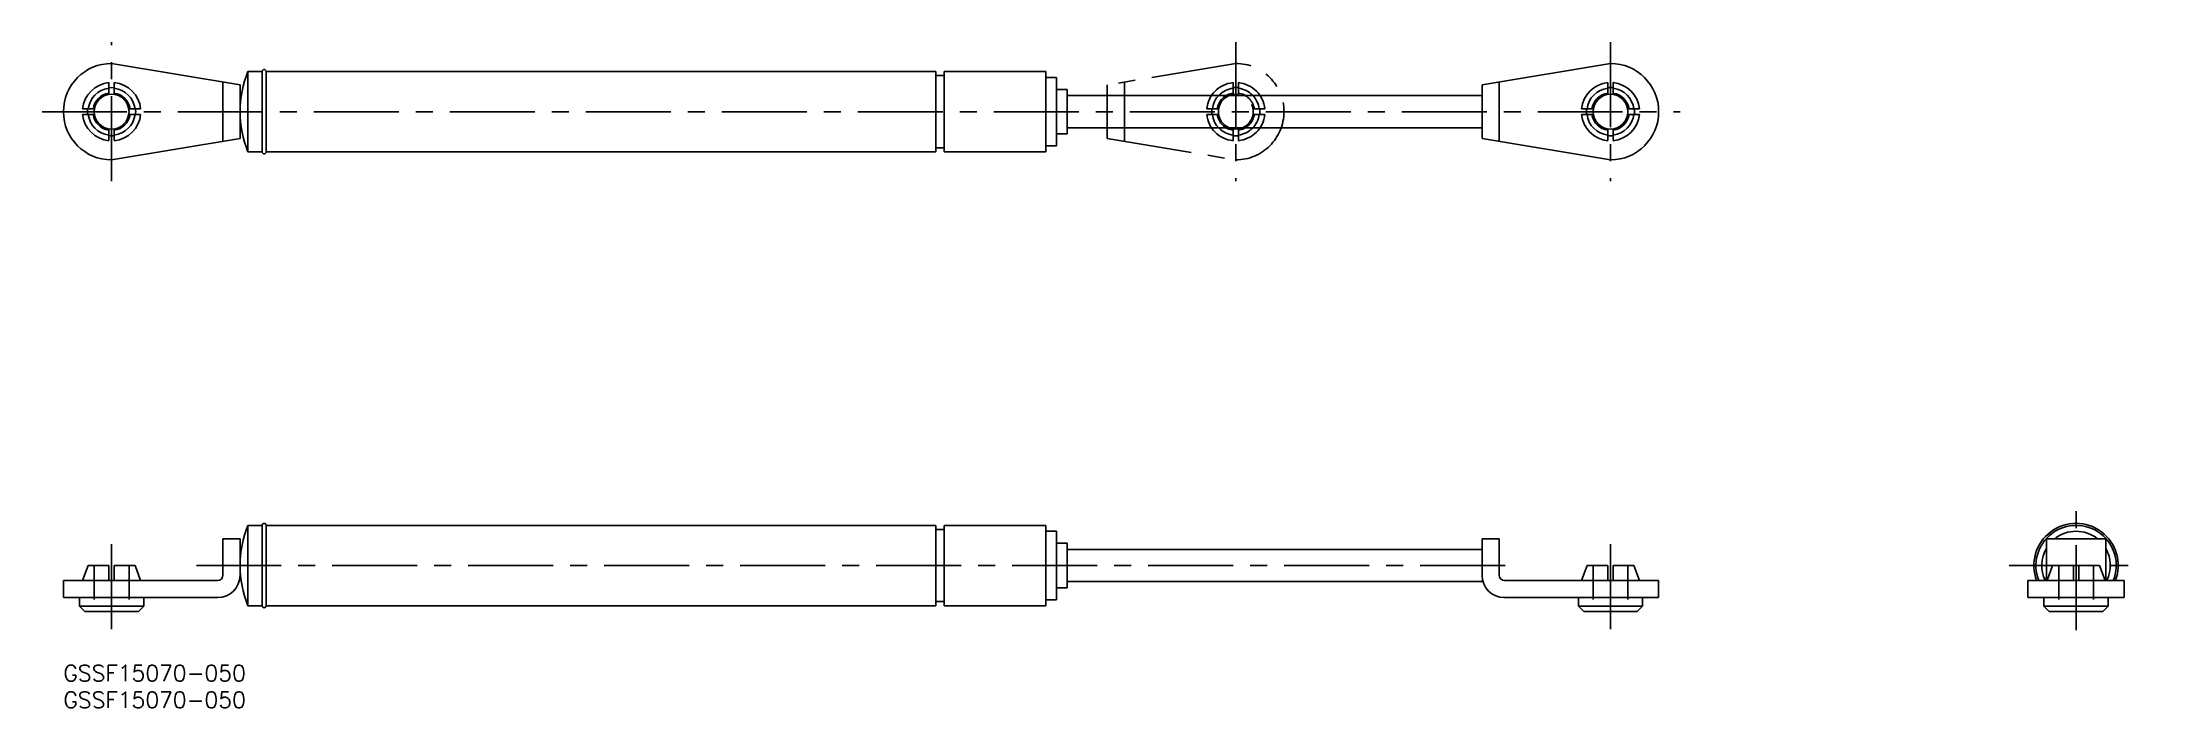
# Model space of a CAD drawing. Extents: x -4 to 388, y -8 to 116.
import ezdxf

# ---------------------------------------------------------------- set-up
doc = ezdxf.new("R2010")
doc.units = 0
doc.header["$LTSCALE"] = 0.5
for name, pattern in [('CENTER', [50.8, 31.75, -6.35, 6.35, -6.35]), ('DASHED', [19.05, 12.7, -6.35]), ('PHANTOM', [63.5, 31.75, -6.35, 6.35, -6.35, 6.35, -6.35])]:
    doc.linetypes.add(name, pattern=pattern)
for name, color, linetype in [('MSM_CENTER', 1, 'CENTER'), ('MSM_CONTINUOUS', 7, 'CONTINUOUS'), ('MSM_DASHED', 4, 'DASHED'), ('MSM_IMAGINARY', 6, 'PHANTOM'), ('MSM_PART_NUMBER', 7, 'CONTINUOUS')]:
    doc.layers.add(name, color=color, linetype=linetype)
doc.styles.get("Standard").update_dxf_attribs({"font": 'txt.shx', "height": 3, "bigfont": 'bigfont.shx'})

# ---------------------------------------------------------------- blocks, each defined once
blk = doc.blocks.new('*U22')
at = {"layer": 'MSM_PART_NUMBER'}
blk.add_text('GSSF15070-050', height=3, dxfattribs=at).set_placement((0, -3))
blk = doc.blocks.new('*U23')
at = {"layer": 'MSM_PART_NUMBER'}
blk.add_text('GSSF15070-050', height=3, dxfattribs=at).set_placement((0, -8))

msp = doc.modelspace()

# ---------------------------------------------------------------- linework, layer by layer
at = {"layer": 'MSM_CENTER'}
for p, q in [((9, 90.35), (9, 116.35)), ((219, 116.35), (219, 90.35)), ((289, 116.35), (289, 90.35)), ((-4, 103.35), (302, 103.35)), ((375.98, 6.5), (375.98, 29.98)), ((9, 22.6), (9, 6)), ((289, 22.6), (289, 6)), ((24.83, 18.6), (272.25, 18.6)), ((363.48, 18.6), (388.48, 18.6))]:
    msp.add_line(p, q, dxfattribs=at)
at = {"layer": 'MSM_CONTINUOUS'}
for p, q in [((9, 112.35), (33, 108.35)), ((37.12, 110.85), (34.46, 110.85)), ((34.46, 95.85), (34.46, 110.85)), ((37.12, 95.85), (37.12, 110.85)), ((37.88, 95.85), (37.88, 110.85)), ((163, 110.85), (37.88, 110.85)), ((163, 95.85), (163, 110.85)), ((164.5, 110.1), (163, 110.1)), ((183.5, 110.85), (164.5, 110.85)), ((164.5, 95.85), (164.5, 110.85)), ((183.5, 95.85), (183.5, 110.85)), ((289, 112.35), (265, 108.35)), ((8.5, 108.77), (8.5, 106.56)), ((8.5, 107.83), (9, 107.85)), ((9, 107.85), (9.5, 107.83)), ((9.5, 108.77), (9.5, 106.56)), ((29.8, 97.82), (29.8, 108.89)), ((33, 98.35), (33, 108.35)), ((185.5, 109.75), (183.5, 109.75)), ((185.5, 96.95), (185.5, 109.75)), ((187.5, 107.5), (185.5, 107.5)), ((187.5, 99.2), (187.5, 107.5)), ((265, 106.35), (187.5, 106.35)), ((265, 98.35), (265, 108.35)), ((268.2, 97.82), (268.2, 108.89)), ((288.5, 108.77), (288.5, 106.56)), ((289.5, 108.77), (289.5, 106.56)), ((3.58, 103.85), (5.79, 103.85)), ((3.58, 102.85), (5.79, 102.85)), ((14.42, 103.85), (12.21, 103.85)), ((14.42, 102.85), (12.21, 102.85)), ((283.58, 103.85), (285.79, 103.85)), ((283.58, 102.85), (285.79, 102.85)), ((294.42, 103.85), (292.21, 103.85)), ((294.42, 102.85), (292.21, 102.85)), ((8.5, 97.94), (8.5, 100.14)), ((9, 94.35), (33, 98.35)), ((9.5, 97.94), (9.5, 100.14)), ((185.5, 99.2), (187.5, 99.2)), ((187.5, 100.35), (265, 100.35)), ((265, 98.35), (289, 94.35)), ((288.5, 97.94), (288.5, 100.14)), ((289.5, 97.94), (289.5, 100.14)), ((34.46, 95.85), (37.12, 95.85)), ((37.88, 95.85), (163, 95.85)), ((163, 96.6), (164.5, 96.6)), ((164.5, 95.85), (183.5, 95.85)), ((183.5, 96.95), (185.5, 96.95)), ((29.8, 23.6), (29.8, 16.8)), ((29.8, 23.6), (33, 23.6)), ((33, 16.8), (33, 23.6)), ((37.12, 26.1), (34.46, 26.1)), ((34.46, 11.1), (34.46, 26.1)), ((37.12, 11.1), (37.12, 26.1)), ((163, 26.1), (37.88, 26.1)), ((37.88, 11.1), (37.88, 26.1)), ((163, 11.1), (163, 26.1)), ((164.5, 25.35), (163, 25.35)), ((183.5, 26.1), (164.5, 26.1)), ((164.5, 11.1), (164.5, 26.1)), ((183.5, 11.1), (183.5, 26.1)), ((185.5, 25), (183.5, 25)), ((185.5, 12.2), (185.5, 25)), ((265, 16.8), (265, 23.6)), ((265, 23.6), (268.2, 23.6)), ((268.2, 16.8), (268.2, 23.6)), ((370.44, 23.6), (381.51, 23.6)), ((370.44, 16.8), (370.44, 23.6)), ((381.51, 23.6), (381.51, 16.8)), ((187.5, 22.75), (185.5, 22.75)), ((187.5, 14.45), (187.5, 22.75)), ((265, 21.6), (187.5, 21.6)), ((0, 15.8), (0, 12.6)), ((28.8, 15.8), (0, 15.8)), ((4.63, 18.6), (3.58, 15.8)), ((4.63, 18.6), (8.5, 18.6)), ((8.5, 18.6), (8.5, 15.8)), ((9.5, 18.6), (13.37, 18.6)), ((9.5, 18.6), (9.5, 15.8)), ((13.37, 18.6), (14.42, 15.8)), ((298, 15.8), (269.2, 15.8)), ((284.63, 18.6), (283.58, 15.8)), ((284.63, 18.6), (288.5, 18.6)), ((288.5, 18.6), (288.5, 15.8)), ((289.5, 18.6), (293.37, 18.6)), ((289.5, 18.6), (289.5, 15.8)), ((293.37, 18.6), (294.42, 15.8)), ((298, 12.6), (298, 15.8)), ((366.98, 12.6), (366.98, 15.8)), ((384.98, 15.8), (366.98, 15.8)), ((371.6, 18.6), (370.56, 15.8)), ((371.6, 18.6), (375.48, 18.6)), ((375.48, 18.6), (375.48, 15.8)), ((376.48, 18.6), (380.35, 18.6)), ((376.48, 18.6), (376.48, 15.8)), ((380.35, 18.6), (381.39, 15.8)), ((384.98, 12.6), (384.98, 15.8)), ((0, 12.6), (28.8, 12.6)), ((3, 12.6), (3, 11)), ((15, 11), (15, 12.6)), ((163, 11.85), (164.5, 11.85)), ((183.5, 12.2), (185.5, 12.2)), ((185.5, 14.45), (187.5, 14.45)), ((187.5, 15.6), (265.18, 15.6)), ((269.2, 12.6), (298, 12.6)), ((283, 12.6), (283, 11)), ((295, 11), (295, 12.6)), ((366.98, 12.6), (384.98, 12.6)), ((369.98, 12.6), (369.98, 11)), ((381.98, 11), (381.98, 12.6)), ((3, 11), (4, 10)), ((3, 11), (15, 11)), ((14, 10), (4, 10)), ((14, 10), (15, 11)), ((34.46, 11.1), (37.12, 11.1)), ((37.88, 11.1), (163, 11.1)), ((164.5, 11.1), (183.5, 11.1)), ((283, 11), (284, 10)), ((283, 11), (295, 11)), ((294, 10), (284, 10)), ((294, 10), (295, 11)), ((369.98, 11), (370.98, 10)), ((369.98, 11), (381.98, 11)), ((380.98, 10), (370.98, 10)), ((380.98, 10), (381.98, 11))]:
    msp.add_line(p, q, dxfattribs=at)
for points in [[(370.28, 15.8, 0), (370.28, 15.8, 0), (370.28, 15.8, 0), (370.28, 15.8, 0), (370.28, 15.8, 0), (370.29, 15.8, 0), (370.29, 15.8, 0), (370.29, 15.8, 0), (370.29, 15.8, 0), (370.3, 15.81, 0), (370.3, 15.81, 0), (370.3, 15.81, 0), (370.3, 15.81, 0), (370.3, 15.81, 0), (370.31, 15.81, 0), (370.31, 15.82, 0), (370.31, 15.82, 0), (370.31, 15.82, 0), (370.31, 15.82, 0), (370.31, 15.83, 0), (370.32, 15.83, 0), (370.32, 15.83, 0), (370.32, 15.84, 0), (370.32, 15.84, 0), (370.32, 15.84, 0), (370.33, 15.85, 0), (370.33, 15.85, 0), (370.33, 15.85, 0), (370.33, 15.86, 0), (370.33, 15.86, 0), (370.34, 15.87, 0), (370.34, 15.87, 0), (370.34, 15.88, 0), (370.34, 15.88, 0), (370.34, 15.89, 0), (370.35, 15.89, 0), (370.35, 15.9, 0), (370.35, 15.9, 0), (370.35, 15.91, 0), (370.35, 15.91, 0), (370.36, 15.92, 0), (370.36, 15.92, 0), (370.36, 15.93, 0), (370.36, 15.94, 0), (370.36, 15.94, 0), (370.36, 15.95, 0), (370.37, 15.96, 0), (370.37, 15.96, 0), (370.37, 15.97, 0), (370.37, 15.98, 0), (370.37, 15.98, 0), (370.37, 15.99, 0), (370.38, 16, 0), (370.38, 16, 0), (370.38, 16.01, 0), (370.38, 16.02, 0), (370.38, 16.03, 0), (370.38, 16.03, 0), (370.38, 16.04, 0), (370.39, 16.05, 0), (370.39, 16.06, 0), (370.39, 16.07, 0), (370.39, 16.08, 0), (370.39, 16.08, 0), (370.39, 16.09, 0), (370.39, 16.1, 0), (370.4, 16.11, 0), (370.4, 16.12, 0), (370.4, 16.13, 0), (370.4, 16.14, 0), (370.4, 16.15, 0), (370.4, 16.16, 0), (370.4, 16.17, 0), (370.41, 16.18, 0), (370.41, 16.18, 0), (370.41, 16.19, 0), (370.41, 16.2, 0), (370.41, 16.21, 0), (370.41, 16.22, 0), (370.41, 16.23, 0), (370.42, 16.24, 0), (370.42, 16.25, 0), (370.42, 16.27, 0), (370.42, 16.28, 0), (370.42, 16.29, 0), (370.42, 16.3, 0), (370.42, 16.31, 0), (370.42, 16.32, 0), (370.42, 16.33, 0), (370.42, 16.34, 0), (370.43, 16.35, 0), (370.43, 16.36, 0), (370.43, 16.37, 0), (370.43, 16.38, 0), (370.43, 16.39, 0), (370.43, 16.41, 0), (370.43, 16.42, 0), (370.43, 16.43, 0), (370.43, 16.44, 0), (370.43, 16.45, 0), (370.43, 16.46, 0), (370.43, 16.47, 0), (370.43, 16.49, 0), (370.44, 16.5, 0), (370.44, 16.51, 0), (370.44, 16.52, 0), (370.44, 16.53, 0), (370.44, 16.55, 0), (370.44, 16.56, 0), (370.44, 16.57, 0), (370.44, 16.58, 0), (370.44, 16.59, 0), (370.44, 16.6, 0), (370.44, 16.62, 0), (370.44, 16.63, 0), (370.44, 16.64, 0), (370.44, 16.65, 0), (370.44, 16.67, 0), (370.44, 16.68, 0), (370.44, 16.69, 0), (370.44, 16.7, 0), (370.44, 16.71, 0), (370.44, 16.73, 0), (370.44, 16.74, 0), (370.44, 16.75, 0), (370.44, 16.76, 0), (370.44, 16.78, 0), (370.44, 16.79, 0), (370.44, 16.8, 0)], [(381.51, 16.8, 0), (381.51, 16.79, 0), (381.51, 16.78, 0), (381.51, 16.76, 0), (381.51, 16.75, 0), (381.51, 16.74, 0), (381.51, 16.73, 0), (381.51, 16.71, 0), (381.51, 16.7, 0), (381.51, 16.69, 0), (381.51, 16.68, 0), (381.51, 16.67, 0), (381.51, 16.65, 0), (381.51, 16.64, 0), (381.51, 16.63, 0), (381.51, 16.62, 0), (381.51, 16.6, 0), (381.51, 16.59, 0), (381.51, 16.58, 0), (381.51, 16.57, 0), (381.51, 16.56, 0), (381.51, 16.55, 0), (381.52, 16.53, 0), (381.52, 16.52, 0), (381.52, 16.51, 0), (381.52, 16.5, 0), (381.52, 16.49, 0), (381.52, 16.47, 0), (381.52, 16.46, 0), (381.52, 16.45, 0), (381.52, 16.44, 0), (381.52, 16.43, 0), (381.52, 16.42, 0), (381.52, 16.41, 0), (381.52, 16.39, 0), (381.52, 16.38, 0), (381.53, 16.37, 0), (381.53, 16.36, 0), (381.53, 16.35, 0), (381.53, 16.34, 0), (381.53, 16.33, 0), (381.53, 16.32, 0), (381.53, 16.31, 0), (381.53, 16.3, 0), (381.53, 16.29, 0), (381.53, 16.28, 0), (381.54, 16.27, 0), (381.54, 16.25, 0), (381.54, 16.24, 0), (381.54, 16.23, 0), (381.54, 16.22, 0), (381.54, 16.21, 0), (381.54, 16.2, 0), (381.54, 16.19, 0), (381.55, 16.18, 0), (381.55, 16.18, 0), (381.55, 16.17, 0), (381.55, 16.16, 0), (381.55, 16.15, 0), (381.55, 16.14, 0), (381.55, 16.13, 0), (381.55, 16.12, 0), (381.56, 16.11, 0), (381.56, 16.1, 0), (381.56, 16.09, 0), (381.56, 16.08, 0), (381.56, 16.08, 0), (381.56, 16.07, 0), (381.56, 16.06, 0), (381.57, 16.05, 0), (381.57, 16.04, 0), (381.57, 16.03, 0), (381.57, 16.03, 0), (381.57, 16.02, 0), (381.57, 16.01, 0), (381.57, 16, 0), (381.58, 16, 0), (381.58, 15.99, 0), (381.58, 15.98, 0), (381.58, 15.98, 0), (381.58, 15.97, 0), (381.58, 15.96, 0), (381.59, 15.96, 0), (381.59, 15.95, 0), (381.59, 15.94, 0), (381.59, 15.94, 0), (381.59, 15.93, 0), (381.6, 15.92, 0), (381.6, 15.92, 0), (381.6, 15.91, 0), (381.6, 15.91, 0), (381.6, 15.9, 0), (381.61, 15.9, 0), (381.61, 15.89, 0), (381.61, 15.89, 0), (381.61, 15.88, 0), (381.61, 15.88, 0), (381.61, 15.87, 0), (381.62, 15.87, 0), (381.62, 15.86, 0), (381.62, 15.86, 0), (381.62, 15.85, 0), (381.62, 15.85, 0), (381.63, 15.85, 0), (381.63, 15.84, 0), (381.63, 15.84, 0), (381.63, 15.84, 0), (381.63, 15.83, 0), (381.64, 15.83, 0), (381.64, 15.83, 0), (381.64, 15.82, 0), (381.64, 15.82, 0), (381.64, 15.82, 0), (381.65, 15.82, 0), (381.65, 15.81, 0), (381.65, 15.81, 0), (381.65, 15.81, 0), (381.65, 15.81, 0), (381.66, 15.81, 0), (381.66, 15.81, 0), (381.66, 15.8, 0), (381.66, 15.8, 0), (381.66, 15.8, 0), (381.67, 15.8, 0), (381.67, 15.8, 0), (381.67, 15.8, 0), (381.67, 15.8, 0), (381.67, 15.8, 0), (381.68, 15.8, 0)]]:
    msp.add_polyline3d(points, dxfattribs=at)
for centre in [(9, 103.35), (289, 103.35)]:
    msp.add_circle(centre, 3.25, dxfattribs=at)
for centre, radius, start, end in [((9, 103.35), 9, 90, 270), ((53, 103.35), 20, 157.9757, 202.0243), ((37.5, 110.85), 0.375, 0, 180), ((37.5, 110.85), 0.375, 0, 180), ((289, 103.35), 9, 270, 90), ((9, 103.35), 5.44, 95.2752, 174.7248), ((9, 103.35), 4.4, 96.525, 173.475), ((9, 103.35), 3.5, 98.2132, 171.7868), ((9, 103.35), 5.44, 5.2752, 84.7248), ((9, 103.35), 4.4, 6.525, 83.475), ((9, 103.35), 3.5, 8.2132, 81.7868), ((289, 103.35), 5.44, 95.2752, 174.7248), ((289, 103.35), 4.4, 96.525, 173.475), ((289, 103.35), 3.5, 98.2132, 171.7868), ((289, 103.35), 4.5, 83.6206, 96.3794), ((289, 103.35), 5.44, 5.2752, 84.7248), ((289, 103.35), 4.4, 6.525, 83.475), ((289, 103.35), 3.5, 8.2132, 81.7868), ((9, 103.35), 5.44, 185.2752, 264.7248), ((8.94, 103.36), 4.44, 173.5582, 186.4827), ((9, 103.35), 4.4, 186.525, 263.475), ((9, 103.35), 3.5, 188.2132, 261.7868), ((9, 103.35), 4.4, 276.525, 353.475), ((9, 103.35), 3.5, 278.2132, 351.7868), ((9, 103.35), 5.44, 275.2752, 354.7248), ((9.1, 103.35), 4.4, 353.4729, 6.5353), ((289, 103.35), 5.44, 185.2752, 264.7248), ((288.91, 103.35), 4.41, 173.5048, 186.5157), ((289, 103.35), 4.4, 186.525, 263.475), ((289, 103.35), 3.5, 188.2132, 261.7868), ((289, 103.35), 4.4, 276.525, 353.475), ((289, 103.35), 3.5, 278.2132, 351.7868), ((289, 103.35), 5.44, 275.2752, 354.7248), ((289.1, 103.35), 4.4, 353.4669, 6.5197), ((9, 103.3), 4.45, 263.5841, 276.4893), ((289, 103.3), 4.44, 263.5808, 276.4995), ((37.5, 95.85), 0.375, 180, 0), ((37.5, 95.85), 0.375, 180, 0), ((53, 18.6), 20, 157.9757, 202.0243), ((37.5, 26.1), 0.375, 0, 180), ((375.98, 18.6), 7.88, 339.1725, 200.8275), ((375.98, 18.6), 7.5, 338.0787, 201.9213), ((375.98, 18.6), 6.4, 51.3752, 128.6248), ((375.98, 18.6), 6.4, 149.8352, 205.9445), ((375.98, 18.6), 6.4, 334.0555, 30.1648), ((28.8, 16.8), 1, 270, 0), ((28.8, 16.8), 4.2, 270, 0), ((269.2, 16.8), 4.2, 180, 270), ((269.2, 16.8), 1, 180, 270), ((37.5, 11.1), 0.375, 180, 0)]:
    msp.add_arc(centre, radius, start, end, dxfattribs=at)
at = {"layer": 'MSM_DASHED'}
for p, q in [((5.75, 18.6), (5.75, 10)), ((12.25, 18.6), (12.25, 10)), ((285.75, 18.6), (285.75, 10)), ((292.25, 18.6), (292.25, 10)), ((372.73, 18.6), (372.73, 10)), ((379.23, 18.6), (379.23, 10))]:
    msp.add_line(p, q, dxfattribs=at)
at = {"layer": 'MSM_IMAGINARY'}
for p, q in [((219, 112.35), (195, 108.35)), ((195, 98.35), (195, 108.35)), ((198.2, 97.82), (198.2, 108.89)), ((218.5, 108.77), (218.5, 106.56)), ((219.5, 108.77), (219.5, 106.56)), ((213.58, 103.85), (215.79, 103.85)), ((213.58, 102.85), (215.79, 102.85)), ((214.53, 102.85), (214.53, 103.85)), ((224.42, 103.85), (222.21, 103.85)), ((224.42, 102.85), (222.21, 102.85)), ((195, 98.35), (219, 94.35)), ((218.5, 97.94), (218.5, 100.14)), ((219.5, 100.14), (219.5, 97.94))]:
    msp.add_line(p, q, dxfattribs=at)
msp.add_circle((219, 103.35), 3.25, dxfattribs=at)
for centre, radius, start, end in [((219, 103.35), 9, 270, 90), ((219, 103.35), 5.44, 95.2752, 174.7248), ((219, 103.35), 4.4, 96.525, 173.475), ((219, 103.35), 3.5, 98.2132, 171.7868), ((219, 103.35), 4.5, 83.6206, 96.3794), ((219, 103.35), 5.44, 5.2752, 84.7248), ((219, 103.35), 4.4, 6.525, 83.475), ((219, 103.35), 3.5, 8.2132, 81.7868), ((219, 103.35), 5.44, 185.2752, 264.7248), ((219, 103.35), 4.4, 186.525, 263.475), ((219, 103.35), 3.5, 188.2132, 261.7868), ((219, 103.35), 4.4, 276.525, 353.475), ((219, 103.35), 3.5, 278.2132, 351.7868), ((219, 103.35), 5.44, 275.2752, 354.7248), ((219.08, 103.36), 4.42, 353.4836, 6.4694), ((219, 103.27), 4.42, 263.5585, 276.5634)]:
    msp.add_arc(centre, radius, start, end, dxfattribs=at)

# ---------------------------------------------------------------- block references
at = {"layer": 'MSM_CONTINUOUS'}
for name in ['*U22', '*U23']:
    msp.add_blockref(name, (0, 0), dxfattribs=at)

doc.saveas('drawing.dxf')
